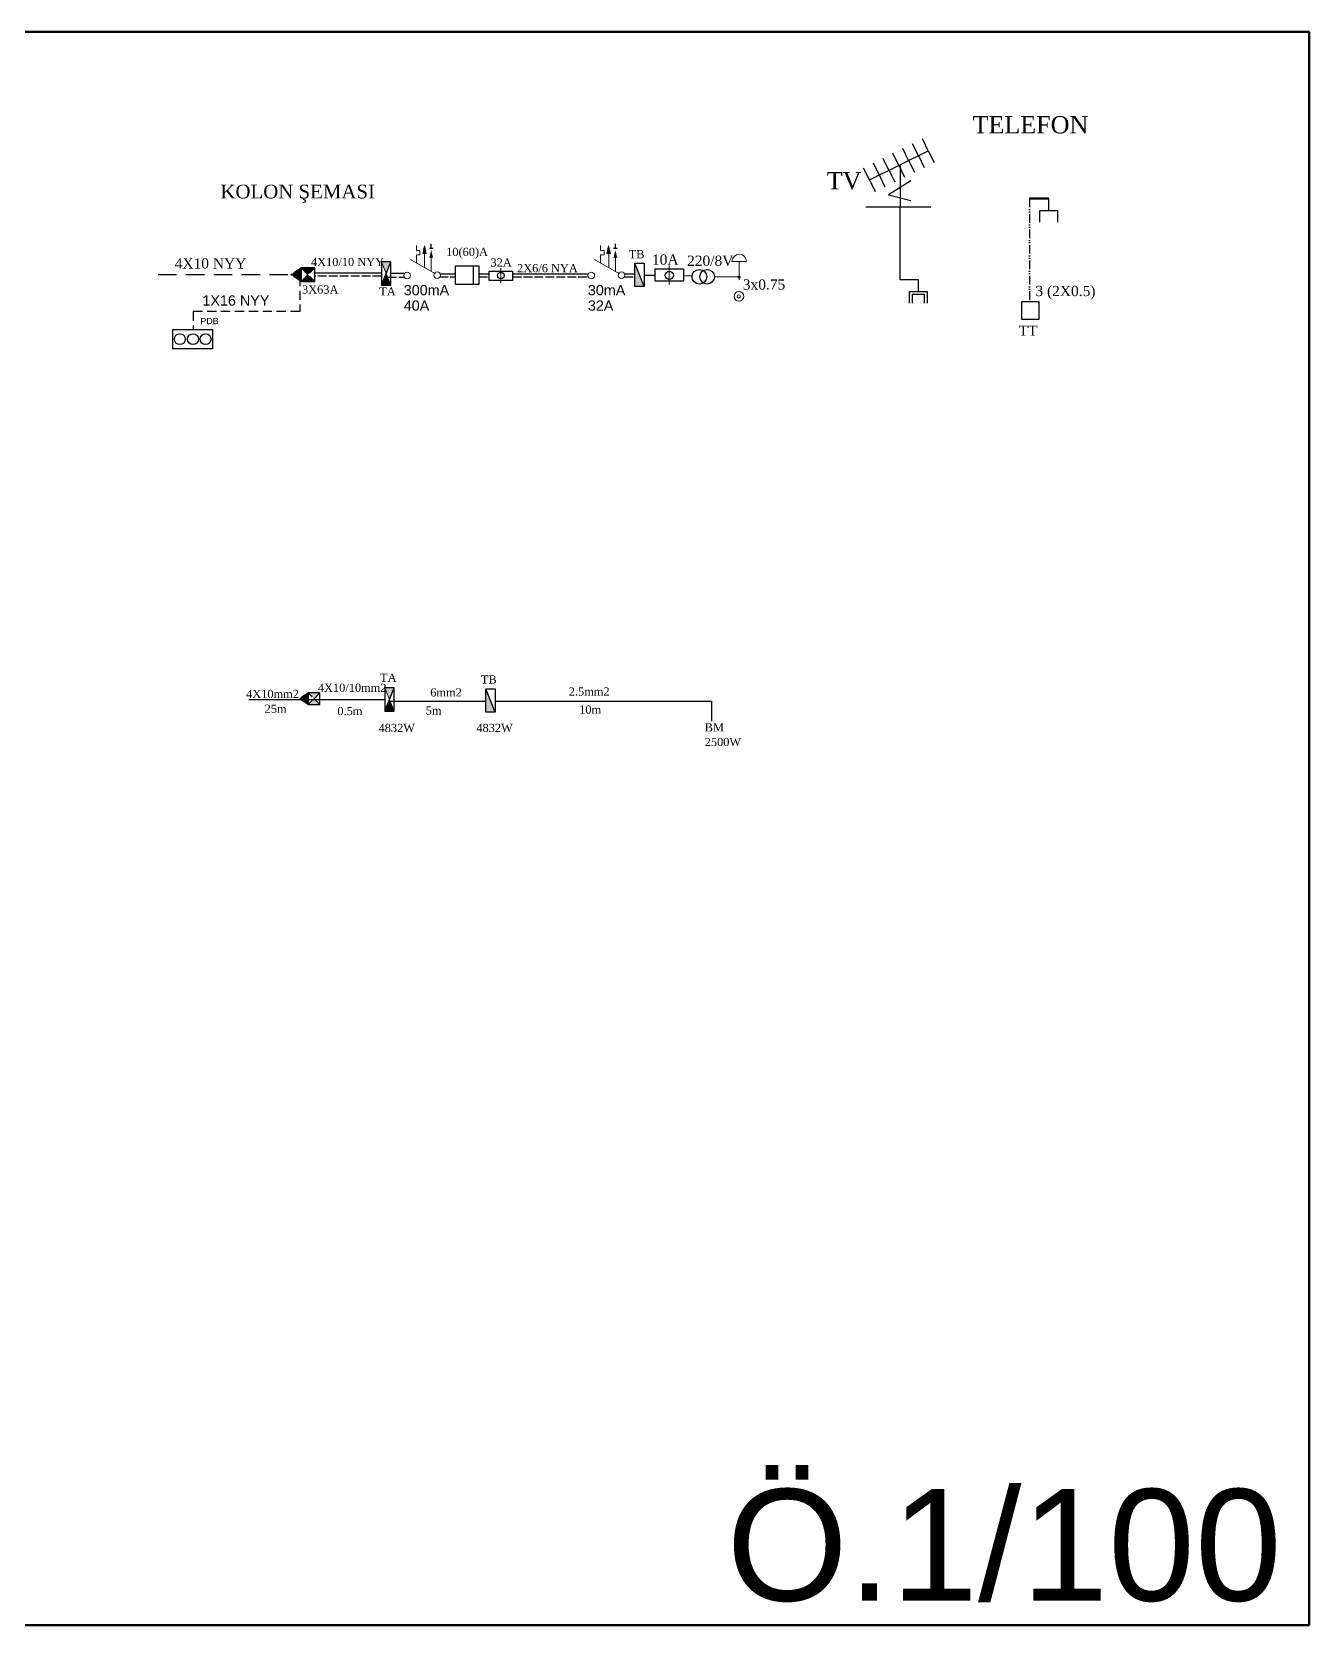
# Model space of a CAD drawing. Header units: millimetres. Extents: x 962 to 8486, y 785 to 4222.
# Drawn here: x 6736 to 8486, y 785 to 2968 of the extents above; entities that cross this region are included whole.
import ezdxf

# ---------------------------------------------------------------- set-up
doc = ezdxf.new("R2010")
doc.units = ezdxf.units.MM
for name, pattern in [('ACAD_ISO02W100', [15, 12, -3]), ('ACAD_ISO12W100', [21, 12, -3, 0, -3, 0, -3]), ('DASHDOT', [25.4, 12.7, -6.35, 0, -6.35]), ('DASHDOTX2', [50.8, 25.4, -12.7, 0, -12.7]), ('DASHED', [19.05, 12.7, -6.35]), ('DASHEDX2', [38.1, 25.4, -12.7])]:
    doc.linetypes.add(name, pattern=pattern)
for name, color, linetype in [('GÖRÜNÜŞLER', 8, 'Continuous'), ('kolon', 4, 'Continuous'), ('telefon', 3, 'ACAD_ISO12W100'), ('topraklama', 3, 'DASHED'), ('ölçü', 23, 'Continuous'), ('ışık', 1, 'Continuous')]:
    doc.layers.add(name, color=color, linetype=linetype)
doc.layers.add('SEMBOL', color=3, linetype='Continuous', lineweight=18)
doc.layers.add('ZİL', color=92, linetype='DASHDOT', lineweight=20)
doc.styles.add('MEKAN', font='times.ttf')
doc.styles.get("Standard").update_dxf_attribs({"font": 'arial.ttf'})
doc.styles.add('TXTX', font='arial.ttf')

# ---------------------------------------------------------------- blocks, each defined once
blk = doc.blocks.new('Topraklama Klemensi')
at = {"layer": 'GÖRÜNÜŞLER'}
for p, q in [((-26.75, 27.125), (0, 27.125)), ((-26.75, -27.125), (-26.75, 27.125)), ((0, 27.125), (0, -27.125)), ((0, -27.125), (-26.75, -27.125))]:
    blk.add_line(p, q, dxfattribs=at)
for centre in [(-13.25, 17.625), (-13.25, -0.375), (-13.25, -17.625)]:
    blk.add_circle(centre, 7.5, dxfattribs=at)

msp = doc.modelspace()

# ---------------------------------------------------------------- hatches: boundary and pattern name
at = {"layer": 'kolon', "linetype": 'DASHED'}
msp.add_hatch(color=256, dxfattribs=at).paths.add_polyline_path([(7702.797, 2632.431, -1), (7707.418, 2632.431, -1)])
at = {"layer": 'telefon'}
for points in [[(7562.208, 2651.58), (7562.208, 2619.58), (7575.008, 2619.58)], [(7102.566, 2054.528), (7114.798, 2046.362), (7114.798, 2062.362)], [(7358.259, 2067.771), (7358.259, 2035.771), (7371.059, 2035.771)]]:
    msp.add_hatch(color=256, dxfattribs=at).paths.add_polyline_path(points)
h = msp.add_hatch(color=256, dxfattribs=at)
h.paths.add_polyline_path([(7122.798, 2054.362), (7130.798, 2062.362), (7114.798, 2062.362)])
h.paths.add_polyline_path([(7130.798, 2046.362), (7122.798, 2054.362), (7114.798, 2046.362)])
h.paths.add_polyline_path([(7114.798, 2062.362), (7102.566, 2054.528), (7114.798, 2046.362)])
at = {"layer": 'ZİL', "linetype": 'ACAD_ISO02W100'}
msp.add_hatch(color=256, dxfattribs=at).paths.add_polyline_path([(7090.796, 2635.815), (7105.131, 2626.245), (7105.131, 2644.995)])
h = msp.add_hatch(color=256, dxfattribs=at)
h.paths.add_polyline_path([(7105.131, 2644.995), (7114.506, 2635.62), (7123.881, 2644.995)])
h.paths.add_polyline_path([(7105.131, 2626.245), (7123.881, 2626.245), (7114.506, 2635.62)])
at = {"layer": 'ZİL', "linetype": 'ByBlock'}
h = msp.add_hatch(color=256, dxfattribs=at)
h.paths.add_polyline_path([(7221.809, 2637.071), (7228.209, 2653.071), (7215.409, 2653.071)])
h.paths.add_polyline_path([(7228.209, 2621.071), (7221.809, 2637.071), (7215.409, 2621.071)])
for points in [[(7228.209, 2621.071), (7221.809, 2637.071), (7215.409, 2621.071)], [(7232.68, 2037.262), (7226.28, 2053.262), (7219.88, 2037.262)]]:
    msp.add_hatch(color=256, dxfattribs=at).paths.add_polyline_path(points)
h = msp.add_hatch(color=256, dxfattribs=at)
h.paths.add_polyline_path([(7226.28, 2053.262), (7232.68, 2069.262), (7219.88, 2069.262)])
h.paths.add_polyline_path([(7232.68, 2037.262), (7226.28, 2053.262), (7219.88, 2037.262)])

# ---------------------------------------------------------------- linework, layer by layer
for p, q in [((7926.048, 2728.33), (7926.048, 2786.628)), ((7940.371, 2764.091), (7909.699, 2745.091)), ((7909.699, 2745.091), (7940.371, 2737.427)), ((8129.28, 2723.507), (8129.28, 2739.824)), ((7878.916, 2728.831), (7967.798, 2728.831)), ((7925.709, 2628.384), (7925.709, 2728.831)), ((8117.28, 2723.507), (8141.28, 2723.507)), ((8117.28, 2707.507), (8117.28, 2723.507)), ((8141.28, 2723.507), (8141.28, 2707.507)), ((7215.409, 2621.071), (7228.209, 2653.071)), ((7316.388, 2647.934), (7348.388, 2647.934)), ((7316.388, 2622.334), (7316.388, 2647.934)), ((7341.007, 2647.934), (7341.007, 2622.334)), ((7348.388, 2647.934), (7348.388, 2622.334)), ((7575.008, 2619.58), (7562.208, 2651.58)), ((7348.388, 2622.334), (7316.388, 2622.334)), ((7950.785, 2628.384), (7925.709, 2628.384)), ((7950.785, 2612.737), (7950.785, 2628.384)), ((7938.785, 2596.737), (7938.785, 2612.737)), ((7938.785, 2612.737), (7962.785, 2612.737)), ((7942.785, 2596.737), (7942.785, 2608.737)), ((7942.785, 2608.737), (7958.785, 2608.737)), ((7958.785, 2608.737), (7958.785, 2596.737)), ((7962.785, 2612.737), (7962.785, 2596.737)), ((7219.274, 2053.005), (7033.551, 2053.005)), ((7219.88, 2037.262), (7232.68, 2069.262)), ((7371.059, 2035.771), (7358.259, 2067.771)), ((7227.14, 2051.112), (7358.259, 2051.112)), ((7371.059, 2051.112), (7667.325, 2051.112)), ((7667.325, 2051.112), (7667.325, 2023.805))]:
    msp.add_line(p, q)
at = {"lineweight": 211}
msp.add_line((8129.28, 2739.824), (8102.964, 2739.824), dxfattribs=at)
at = {"color": 2, "linetype": 'ByBlock', "lineweight": 211, "true_color": 0xf1eb1f}
msp.add_lwpolyline([(962.2, 2968.424), (8486.017, 2968.424), (8486.017, 784.648), (962.2, 784.648)], close=True, dxfattribs=at)
for points in [[(7105.131, 2644.995), (7105.131, 2626.245), (7123.881, 2626.245), (7123.881, 2644.995)], [(7215.409, 2653.071), (7215.409, 2621.071), (7228.209, 2621.071), (7228.209, 2653.071)], [(7575.008, 2651.58), (7575.008, 2619.58), (7562.208, 2619.58), (7562.208, 2651.58)], [(7629.613, 2643.139), (7589.613, 2643.139), (7589.613, 2627.139), (7629.613, 2627.139)], [(7394.873, 2627.821), (7362.873, 2627.821), (7362.873, 2640.621), (7394.873, 2640.621)], [(8092.222, 2574.508), (8116.222, 2574.508), (8116.222, 2598.508), (8092.222, 2598.508)], [(7114.798, 2062.362), (7114.798, 2046.362), (7130.798, 2046.362), (7130.798, 2062.362)], [(7219.88, 2069.262), (7219.88, 2037.262), (7232.68, 2037.262), (7232.68, 2069.262)], [(7371.059, 2067.771), (7371.059, 2035.771), (7358.259, 2035.771), (7358.259, 2067.771)]]:
    msp.add_lwpolyline(points, close=True)
for centre in [(7650.723, 2632.785), (7661.34, 2632.785)]:
    msp.add_circle(centre, 10)
at = {"layer": 'kolon', "color": 0}
msp.add_line((7705.143, 2632.271), (7704.228, 2632.271), dxfattribs=at)
at = {"layer": 'SEMBOL'}
for p, q in [((7263.121, 2668.771), (7263.121, 2675.423)), ((7267.857, 2668.771), (7263.121, 2668.771)), ((7267.857, 2662.757), (7267.857, 2668.771)), ((7274.141, 2675.077), (7271.845, 2664.72)), ((7271.845, 2664.72), (7276.556, 2664.747)), ((7276.556, 2664.747), (7274.141, 2675.077)), ((7274.2, 2664.734), (7274.2, 2645.488)), ((7515.385, 2668.771), (7515.385, 2675.423)), ((7520.121, 2668.771), (7515.385, 2668.771)), ((7520.121, 2662.757), (7520.121, 2668.771)), ((7526.405, 2675.077), (7524.108, 2664.72)), ((7524.108, 2664.72), (7528.82, 2664.747)), ((7528.82, 2664.747), (7526.405, 2675.077)), ((7526.464, 2664.734), (7526.464, 2645.488)), ((7289.182, 2636.703), (7254.785, 2656.562)), ((7263.121, 2651.885), (7263.121, 2662.757)), ((7263.121, 2662.757), (7267.857, 2662.757)), ((7280.997, 2659.381), (7285.709, 2659.408)), ((7283.353, 2659.394), (7283.353, 2640.149)), ((7541.446, 2636.703), (7507.048, 2656.562)), ((7515.385, 2651.885), (7515.385, 2662.757)), ((7515.385, 2662.757), (7520.121, 2662.757)), ((7533.261, 2659.381), (7537.973, 2659.408)), ((7535.617, 2659.394), (7535.617, 2640.149))]:
    msp.add_line(p, q, dxfattribs=at)
for centre in [(7250.369, 2634.59), (7291.648, 2634.79), (7502.633, 2634.59), (7543.912, 2634.79)]:
    msp.add_circle(centre, 4.534, dxfattribs=at)
for points in [[(7271.845, 2664.72), (7276.556, 2664.747), (7274.141, 2675.077)], [(7280.997, 2659.381), (7285.709, 2659.408), (7283.294, 2669.737)], [(7524.108, 2664.72), (7528.82, 2664.747), (7526.405, 2675.077)], [(7533.261, 2659.381), (7537.973, 2659.408), (7535.558, 2669.737)]]:
    msp.add_solid(points, dxfattribs=at)
at = {"layer": 'telefon', "linetype": 'ACAD_ISO12W100'}
msp.add_line((8102.964, 2740.063), (8102.964, 2598.508), dxfattribs=at)
at = {"layer": 'topraklama', "linetype": 'DASHED', "lineweight": 25}
for p, q in [((7103.267, 2632.714), (7103.267, 2584.96)), ((7103.267, 2584.96), (6957.018, 2584.96))]:
    msp.add_line(p, q, dxfattribs=at)
at = {"layer": 'topraklama', "linetype": 'ACAD_ISO02W100'}
for p, q in [((7215.095, 2633.529), (7123.881, 2633.529)), ((7223.808, 2632.073), (7246.597, 2632.073)), ((7294.469, 2632.627), (7316.388, 2632.627)), ((7348.388, 2632.627), (7362.873, 2632.627)), ((7394.873, 2632.627), (7498.546, 2632.627)), ((7547.897, 2632.627), (7562.208, 2632.627))]:
    msp.add_line(p, q, dxfattribs=at)
at = {"layer": 'topraklama'}
msp.add_line((6957.018, 2584.96), (6957.018, 2561.523), dxfattribs=at)
at = {"layer": 'ZİL', "linetype": 'ACAD_ISO02W100'}
for p, q in [((7105.131, 2644.995), (7090.796, 2635.815)), ((7114.506, 2635.62), (7105.131, 2644.995)), ((7123.881, 2644.995), (7116.544, 2637.659)), ((7105.131, 2626.245), (7090.796, 2635.815)), ((7114.506, 2635.62), (7105.131, 2626.245)), ((7123.881, 2626.245), (7116.544, 2633.582)), ((7114.798, 2062.362), (7102.566, 2054.528)), ((7114.798, 2046.362), (7102.566, 2054.528)), ((7130.798, 2046.362), (7114.798, 2062.362)), ((7130.798, 2062.362), (7114.798, 2046.362))]:
    msp.add_line(p, q, dxfattribs=at)
at = {"layer": 'ZİL', "linetype": 'ByBlock'}
for p, q in [((7215.409, 2653.071), (7228.209, 2621.071)), ((7715.295, 2653.591), (7695.295, 2653.591)), ((7671.231, 2632.717), (7705.143, 2632.717)), ((7219.88, 2069.262), (7232.68, 2037.262))]:
    msp.add_line(p, q, dxfattribs=at)
at = {"layer": 'ZİL', "linetype": 'Continuous'}
for p, q in [((7378.528, 2623.787), (7378.528, 2644.484)), ((7609.181, 2648.181), (7609.181, 2622.31))]:
    msp.add_line(p, q, dxfattribs=at)
at = {"layer": 'ZİL', "linetype": 'DASHDOTX2'}
msp.add_line((7705.143, 2653.894), (7705.143, 2612.951), dxfattribs=at)
at = {"layer": 'ZİL'}
msp.add_line((7629.979, 2634.233), (7640.789, 2634.233), dxfattribs=at)
at = {"layer": 'ZİL', "linetype": 'ByBlock', "lineweight": -2}
for centre, radius in [((7378.838, 2634.54), 4.55), ((7609.569, 2634.739), 5.687)]:
    msp.add_circle(centre, radius, dxfattribs=at)
at = {"layer": 'ZİL', "linetype": 'ByBlock'}
for centre, radius in [((7704.84, 2605.886), 6.652), ((7704.754, 2605.769), 2.217)]:
    msp.add_circle(centre, radius, dxfattribs=at)
msp.add_arc((7705.295, 2653.591), 10, 0, 180, dxfattribs=at)
at = {"layer": 'ölçü', "color": 0, "linetype": 'ByBlock', "ltscale": 3}
for p, q in [((7964.258, 2805.473), (7956.295, 2821.617)), ((7883.541, 2765.663), (7964.258, 2805.473)), ((7923.899, 2785.568), (7915.937, 2801.712)), ((7937.352, 2792.203), (7929.39, 2808.347)), ((7950.805, 2798.838), (7942.843, 2814.982)), ((7950.805, 2798.838), (7958.767, 2782.695)), ((7964.258, 2805.473), (7972.22, 2789.33)), ((7883.541, 2765.663), (7875.579, 2781.807)), ((7896.994, 2772.298), (7889.032, 2788.442)), ((7910.447, 2778.933), (7902.484, 2795.077)), ((7910.447, 2778.933), (7918.409, 2762.79)), ((7923.899, 2785.568), (7931.861, 2769.425)), ((7937.352, 2792.203), (7945.314, 2776.06)), ((7883.541, 2765.663), (7891.503, 2749.52)), ((7896.994, 2772.298), (7904.956, 2756.155)), ((7285.832, 2671.661), (7280.818, 2671.661)), ((7283.325, 2671.661), (7283.325, 2677.964)), ((7538.096, 2671.661), (7533.082, 2671.661)), ((7535.589, 2671.661), (7535.589, 2677.964))]:
    msp.add_line(p, q, dxfattribs=at)
at = {"layer": 'ışık', "linetype": 'DASHEDX2', "lineweight": -2}
msp.add_line((6909.215, 2635.815), (7090.796, 2635.815), dxfattribs=at)
at = {"layer": 'ışık'}
for p, q in [((7215.095, 2637.529), (7123.881, 2637.529)), ((7245.91, 2637.457), (7228.209, 2637.457)), ((7296.084, 2636.627), (7316.388, 2636.627)), ((7348.388, 2636.627), (7362.873, 2636.627)), ((7394.873, 2636.627), (7498.582, 2636.627)), ((7548.058, 2636.627), (7562.208, 2636.627)), ((7575.008, 2634.885), (7589.613, 2634.885))]:
    msp.add_line(p, q, dxfattribs=at)

# ---------------------------------------------------------------- block references
at = {"rotation": 90}
msp.add_blockref('Topraklama Klemensi', (6956.571, 2560.511), dxfattribs=at)

# ---------------------------------------------------------------- texts
at = {"style": 'MEKAN'}
for s, height, p in [('TELEFON', 23.625, (8024.925, 2829.293)), ('TV', 23.625, (7825.149, 2752.585)), ('KOLON ŞEMASI', 18.9, (6994.551, 2740.09)), ('10(60)A', 11.2, (7303.808, 2661.254)), ('TB', 11.2, (7553.864, 2658.088)), ('4X10 NYY', 14, (6931.925, 2644.071)), ('4X10/10 NYY', 11.2, (7118.595, 2647.463)), ('32A', 11.2, (7364.562, 2646.747)), ('2X6/6 NYA', 11.2, (7400.929, 2638.996)), ('10A', 14, (7585.791, 2649.303)), ('220/8V', 14, (7633.84, 2647.729)), ('3X63A', 11.2, (7106.389, 2609.762)), ('3x0.75', 14, (7710.24, 2615.144)), ('3 (2X0.5)', 14, (8111.096, 2606.271)), ('TA', 11.2, (7212.169, 2607.12)), ('TT', 14, (8088.065, 2551.899)), ('4X10/10mm2', 11.2, (7128.098, 2063.829)), ('TA', 11.2, (7213.315, 2077.545)), ('TB', 11.2, (7351.411, 2075.229)), ('4X10mm2', 11.2, (7029.78, 2055.389)), ('6mm2', 11.2, (7282.04, 2057.469)), ('2.5mm2', 11.2, (7471.81, 2058.722)), ('25m', 11.2, (7055.095, 2035.127)), ('0.5m', 11.2, (7154.794, 2031.919)), ('5m', 11.2, (7275.785, 2032.758)), ('10m', 11.2, (7486.019, 2034.012)), ('4832W', 11.2, (7211.182, 2008.821)), ('4832W', 11.2, (7345.196, 2008.821)), ('BM', 11.2, (7657.999, 2009.593)), ('2500W', 11.2, (7657.999, 1989.537))]:
    msp.add_text(s, height=height, dxfattribs=at).set_placement(p)
at = {"color": 2, "linetype": 'ByBlock', "lineweight": 211, "true_color": 0xf1eb1f, "insert": (7687.838, 971.11), "char_height": 153.0533, "width": 652.36098, "attachment_point": 1}
msp.add_mtext('Ö.1/100', dxfattribs=at)
at = {"layer": 'ZİL', "linetype": 'ByBlock', "lineweight": -2, "style": 'TXTX'}
for s, height, p in [('300mA', 14.0625, (7245.709, 2607.41)), ('30mA', 14.0625, (7497.973, 2607.41)), ('1X16 NYY', 14.0625, (6969.888, 2593.237)), ('40A', 14.0625, (7245.709, 2586.246)), ('32A', 14.0625, (7497.973, 2586.246)), ('PDB', 8.64, (6967.191, 2567.772))]:
    msp.add_text(s, height=height, dxfattribs=at).set_placement(p)

doc.saveas('drawing.dxf')
